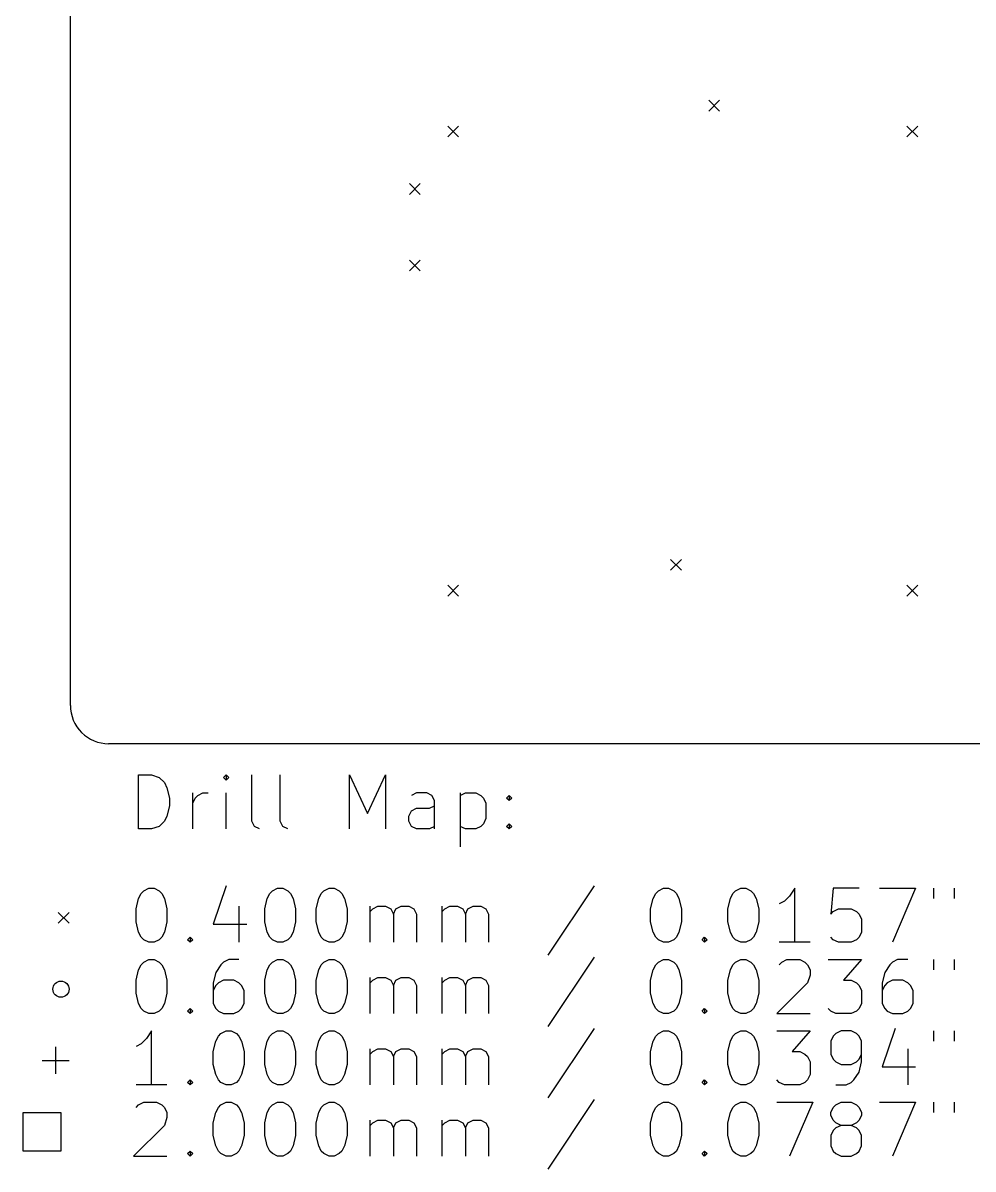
# Model space of a CAD drawing. Extents: x 72.6 to 142.4, y -98.9 to -13.5.
# Drawn here: x 72.62 to 107.79, y -98.63 to -56.18 of the extents above; entities that cross this region are included whole.
import ezdxf

# ---------------------------------------------------------------- set-up
doc = ezdxf.new("R2010")
doc.units = 0
doc.layers.add('BLACK', color=7, linetype='CONTINUOUS')

msp = doc.modelspace()

# ---------------------------------------------------------------- linework, layer by layer
at = {"layer": 'BLACK', "linetype": 'CONTINUOUS'}
for p, q in [((74.375, -81.4583), (74.375, -17)), ((98.0088, -59.0505), (98.4088, -59.4505)), ((98.4088, -59.0505), (98.0088, -59.4505)), ((88.3416, -60.0083), (88.7416, -60.4083)), ((88.7416, -60.0083), (88.3416, -60.4083)), ((105.342, -60.0083), (105.742, -60.4083)), ((105.742, -60.0083), (105.342, -60.4083)), ((86.925, -62.1333), (87.325, -62.5333)), ((87.325, -62.1333), (86.925, -62.5333)), ((86.925, -64.9666), (87.325, -65.3666)), ((87.325, -64.9666), (86.925, -65.3666)), ((96.5921, -76.0504), (96.9921, -76.4504)), ((96.9921, -76.0504), (96.5921, -76.4504)), ((88.3416, -77.0083), (88.7416, -77.4083)), ((88.7416, -77.0083), (88.3416, -77.4083)), ((105.342, -77.0083), (105.742, -77.4083)), ((105.742, -77.0083), (105.342, -77.4083)), ((140.25, -82.875), (75.7916, -82.875)), ((76.9012, -86.0297), (76.9012, -84.0297)), ((76.9012, -84.0297), (77.3773, -84.0297)), ((77.3773, -84.0297), (77.6631, -84.125)), ((80.1392, -84.0297), (80.044, -84.125)), ((80.2345, -84.125), (80.1392, -84.0297)), ((80.1392, -84.0297), (80.1392, -84.2202)), ((81.0916, -85.744), (81.0916, -84.0297)), ((82.1392, -85.744), (82.1392, -84.0297)), ((84.7107, -86.0297), (84.7107, -84.0297)), ((84.7107, -84.0297), (85.3773, -85.4583)), ((85.3773, -85.4583), (86.044, -84.0297)), ((86.044, -84.0297), (86.044, -86.0297)), ((77.6631, -84.125), (77.8535, -84.3154)), ((77.8535, -84.3154), (77.9488, -84.5059)), ((80.044, -84.125), (80.1392, -84.2202)), ((80.1392, -84.2202), (80.2345, -84.125)), ((77.9488, -84.5059), (78.044, -84.8869)), ((78.9012, -86.0297), (78.9012, -84.6964)), ((78.9964, -84.8869), (79.0916, -84.7916)), ((79.0916, -84.7916), (79.2821, -84.6964)), ((79.2821, -84.6964), (79.4726, -84.6964)), ((80.1392, -86.0297), (80.1392, -84.6964)), ((87.1869, -84.6964), (86.9964, -84.7916)), ((87.5678, -84.6964), (87.1869, -84.6964)), ((87.7583, -84.7916), (87.5678, -84.6964)), ((87.8535, -84.9821), (87.7583, -84.7916)), ((88.8059, -84.6964), (88.8059, -86.6964)), ((88.8059, -84.7916), (88.9964, -84.6964)), ((88.9964, -84.6964), (89.3773, -84.6964)), ((89.3773, -84.6964), (89.5678, -84.7916)), ((89.5678, -84.7916), (89.6631, -84.8869)), ((90.5202, -84.8869), (90.6154, -84.7916)), ((90.6154, -84.7916), (90.7107, -84.8869)), ((90.6154, -84.7916), (90.6154, -84.9821)), ((78.044, -85.1726), (77.9488, -85.5535)), ((78.044, -84.8869), (78.044, -85.1726)), ((78.9012, -85.0773), (78.9964, -84.8869)), ((86.9964, -85.3631), (87.1869, -85.2678)), ((87.1869, -85.2678), (87.6631, -85.2678)), ((87.6631, -85.2678), (87.8535, -85.1726)), ((87.8535, -86.0297), (87.8535, -84.9821)), ((89.6631, -84.8869), (89.7583, -85.0773)), ((89.7583, -85.0773), (89.7583, -85.6488)), ((90.6154, -84.9821), (90.5202, -84.8869)), ((90.7107, -84.8869), (90.6154, -84.9821)), ((77.9488, -85.5535), (77.8535, -85.744)), ((86.9012, -85.5535), (86.9964, -85.3631)), ((86.9012, -85.744), (86.9012, -85.5535)), ((89.7583, -85.6488), (89.6631, -85.8392)), ((77.3773, -86.0297), (76.9012, -86.0297)), ((77.6631, -85.9345), (77.3773, -86.0297)), ((77.8535, -85.744), (77.6631, -85.9345)), ((81.1869, -85.9345), (81.0916, -85.744)), ((81.3773, -86.0297), (81.1869, -85.9345)), ((82.2345, -85.9345), (82.1392, -85.744)), ((82.425, -86.0297), (82.2345, -85.9345)), ((86.9964, -85.9345), (86.9012, -85.744)), ((87.1869, -86.0297), (86.9964, -85.9345)), ((87.6631, -86.0297), (87.1869, -86.0297)), ((87.8535, -85.9345), (87.6631, -86.0297)), ((88.9964, -86.0297), (88.8059, -85.9345)), ((89.3773, -86.0297), (88.9964, -86.0297)), ((89.5678, -85.9345), (89.3773, -86.0297)), ((89.6631, -85.8392), (89.5678, -85.9345)), ((90.5202, -85.9345), (90.6154, -85.8392)), ((90.6154, -86.0297), (90.5202, -85.9345)), ((90.6154, -85.8392), (90.7107, -85.9345)), ((90.6154, -85.8392), (90.6154, -86.0297)), ((90.7107, -85.9345), (90.6154, -86.0297)), ((77.0916, -88.325), (77.2821, -88.2297)), ((77.2821, -88.2297), (77.4726, -88.2297)), ((77.4726, -88.2297), (77.6631, -88.325)), ((80.1392, -88.1345), (79.6631, -89.5631)), ((81.8535, -88.325), (82.044, -88.2297)), ((82.044, -88.2297), (82.2345, -88.2297)), ((82.2345, -88.2297), (82.425, -88.325)), ((83.7583, -88.325), (83.9488, -88.2297)), ((83.9488, -88.2297), (84.1392, -88.2297)), ((84.1392, -88.2297), (84.3297, -88.325)), ((93.7583, -88.1345), (92.044, -90.7059)), ((96.1392, -88.325), (96.3297, -88.2297)), ((96.3297, -88.2297), (96.5202, -88.2297)), ((96.5202, -88.2297), (96.7107, -88.325)), ((98.9964, -88.325), (99.1869, -88.2297)), ((99.1869, -88.2297), (99.3773, -88.2297)), ((99.3773, -88.2297), (99.5678, -88.325)), ((101.187, -88.2297), (100.996, -88.5154)), ((101.187, -90.2297), (101.187, -88.2297)), ((102.615, -88.2297), (102.52, -89.1821)), ((103.568, -88.2297), (102.615, -88.2297)), ((104.33, -88.2297), (105.663, -88.2297)), ((105.663, -88.2297), (104.806, -90.2297)), ((106.33, -88.2297), (106.33, -88.6107)), ((107.092, -88.2297), (107.092, -88.6107)), ((76.8059, -88.9916), (76.9012, -88.6107)), ((76.9012, -88.6107), (76.9964, -88.4202)), ((76.9964, -88.4202), (77.0916, -88.325)), ((77.6631, -88.325), (77.7583, -88.4202)), ((77.7583, -88.4202), (77.8535, -88.6107)), ((77.8535, -88.6107), (77.9488, -88.9916)), ((81.5678, -88.9916), (81.6631, -88.6107)), ((81.6631, -88.6107), (81.7583, -88.4202)), ((81.7583, -88.4202), (81.8535, -88.325)), ((82.425, -88.325), (82.5202, -88.4202)), ((82.5202, -88.4202), (82.6154, -88.6107)), ((82.6154, -88.6107), (82.7107, -88.9916)), ((83.4726, -88.9916), (83.5678, -88.6107)), ((83.5678, -88.6107), (83.6631, -88.4202)), ((83.6631, -88.4202), (83.7583, -88.325)), ((84.3297, -88.325), (84.425, -88.4202)), ((84.425, -88.4202), (84.5202, -88.6107)), ((84.5202, -88.6107), (84.6154, -88.9916)), ((95.8535, -88.9916), (95.9488, -88.6107)), ((95.9488, -88.6107), (96.044, -88.4202)), ((96.044, -88.4202), (96.1392, -88.325)), ((96.7107, -88.325), (96.8059, -88.4202)), ((96.8059, -88.4202), (96.9012, -88.6107)), ((96.9012, -88.6107), (96.9964, -88.9916)), ((98.7107, -88.9916), (98.8059, -88.6107)), ((98.8059, -88.6107), (98.9012, -88.4202)), ((98.9012, -88.4202), (98.9964, -88.325)), ((99.5678, -88.325), (99.6631, -88.4202)), ((99.6631, -88.4202), (99.7583, -88.6107)), ((99.7583, -88.6107), (99.8535, -88.9916)), ((100.996, -88.5154), (100.806, -88.7059)), ((73.925, -89.125), (74.325, -89.525)), ((74.325, -89.125), (73.925, -89.525)), ((76.8059, -89.4678), (76.8059, -88.9916)), ((77.9488, -88.9916), (77.9488, -89.4678)), ((80.6154, -88.8964), (80.6154, -90.2297)), ((81.5678, -89.4678), (81.5678, -88.9916)), ((82.7107, -88.9916), (82.7107, -89.4678)), ((83.4726, -89.4678), (83.4726, -88.9916)), ((84.6154, -88.9916), (84.6154, -89.4678)), ((85.4726, -90.2297), (85.4726, -88.8964)), ((85.4726, -89.0869), (85.5678, -88.9916)), ((85.5678, -88.9916), (85.7583, -88.8964)), ((85.7583, -88.8964), (86.044, -88.8964)), ((86.044, -88.8964), (86.2345, -88.9916)), ((86.2345, -88.9916), (86.3297, -89.1821)), ((86.3297, -89.1821), (86.425, -88.9916)), ((86.425, -88.9916), (86.6154, -88.8964)), ((86.6154, -88.8964), (86.9012, -88.8964)), ((86.9012, -88.8964), (87.0916, -88.9916)), ((87.0916, -88.9916), (87.1869, -89.1821)), ((88.1392, -90.2297), (88.1392, -88.8964)), ((88.1392, -89.0869), (88.2345, -88.9916)), ((88.2345, -88.9916), (88.425, -88.8964)), ((88.425, -88.8964), (88.7107, -88.8964)), ((88.7107, -88.8964), (88.9012, -88.9916)), ((88.9012, -88.9916), (88.9964, -89.1821)), ((88.9964, -89.1821), (89.0916, -88.9916)), ((89.0916, -88.9916), (89.2821, -88.8964)), ((89.2821, -88.8964), (89.5678, -88.8964)), ((89.5678, -88.8964), (89.7583, -88.9916)), ((89.7583, -88.9916), (89.8535, -89.1821)), ((95.8535, -89.4678), (95.8535, -88.9916)), ((96.9964, -88.9916), (96.9964, -89.4678)), ((98.7107, -89.4678), (98.7107, -88.9916)), ((99.8535, -88.9916), (99.8535, -89.4678)), ((100.806, -88.7059), (100.615, -88.8012)), ((102.52, -89.1821), (102.615, -89.0869)), ((102.615, -89.0869), (102.806, -88.9916)), ((102.806, -88.9916), (103.282, -88.9916)), ((103.282, -88.9916), (103.473, -89.0869)), ((103.473, -89.0869), (103.568, -89.1821)), ((76.9012, -89.8488), (76.8059, -89.4678)), ((77.9488, -89.4678), (77.8535, -89.8488)), ((81.6631, -89.8488), (81.5678, -89.4678)), ((82.7107, -89.4678), (82.6154, -89.8488)), ((83.5678, -89.8488), (83.4726, -89.4678)), ((84.6154, -89.4678), (84.5202, -89.8488)), ((86.3297, -89.1821), (86.3297, -90.2297)), ((87.1869, -89.1821), (87.1869, -90.2297)), ((88.9964, -89.1821), (88.9964, -90.2297)), ((89.8535, -89.1821), (89.8535, -90.2297)), ((95.9488, -89.8488), (95.8535, -89.4678)), ((96.9964, -89.4678), (96.9012, -89.8488)), ((98.8059, -89.8488), (98.7107, -89.4678)), ((99.8535, -89.4678), (99.7583, -89.8488)), ((103.568, -89.1821), (103.663, -89.3726)), ((103.663, -89.3726), (103.663, -89.8488)), ((76.9964, -90.0392), (76.9012, -89.8488)), ((77.8535, -89.8488), (77.7583, -90.0392)), ((79.6631, -89.5631), (80.9012, -89.5631)), ((81.7583, -90.0392), (81.6631, -89.8488)), ((82.6154, -89.8488), (82.5202, -90.0392)), ((83.6631, -90.0392), (83.5678, -89.8488)), ((84.5202, -89.8488), (84.425, -90.0392)), ((96.044, -90.0392), (95.9488, -89.8488)), ((96.9012, -89.8488), (96.8059, -90.0392)), ((98.9012, -90.0392), (98.8059, -89.8488)), ((99.7583, -89.8488), (99.6631, -90.0392)), ((103.663, -89.8488), (103.568, -90.0392)), ((77.0916, -90.1345), (76.9964, -90.0392)), ((77.2821, -90.2297), (77.0916, -90.1345)), ((77.4726, -90.2297), (77.2821, -90.2297)), ((77.6631, -90.1345), (77.4726, -90.2297)), ((77.7583, -90.0392), (77.6631, -90.1345)), ((78.7107, -90.1345), (78.8059, -90.0392)), ((78.8059, -90.2297), (78.7107, -90.1345)), ((78.8059, -90.0392), (78.9012, -90.1345)), ((78.8059, -90.0392), (78.8059, -90.2297)), ((78.9012, -90.1345), (78.8059, -90.2297)), ((81.8535, -90.1345), (81.7583, -90.0392)), ((82.044, -90.2297), (81.8535, -90.1345)), ((82.2345, -90.2297), (82.044, -90.2297)), ((82.425, -90.1345), (82.2345, -90.2297)), ((82.5202, -90.0392), (82.425, -90.1345)), ((83.7583, -90.1345), (83.6631, -90.0392)), ((83.9488, -90.2297), (83.7583, -90.1345)), ((84.1392, -90.2297), (83.9488, -90.2297)), ((84.3297, -90.1345), (84.1392, -90.2297)), ((84.425, -90.0392), (84.3297, -90.1345)), ((96.1392, -90.1345), (96.044, -90.0392)), ((96.3297, -90.2297), (96.1392, -90.1345)), ((96.5202, -90.2297), (96.3297, -90.2297)), ((96.7107, -90.1345), (96.5202, -90.2297)), ((96.8059, -90.0392), (96.7107, -90.1345)), ((97.7583, -90.1345), (97.8535, -90.0392)), ((97.8535, -90.2297), (97.7583, -90.1345)), ((97.8535, -90.0392), (97.9488, -90.1345)), ((97.8535, -90.0392), (97.8535, -90.2297)), ((97.9488, -90.1345), (97.8535, -90.2297)), ((98.9964, -90.1345), (98.9012, -90.0392)), ((99.1869, -90.2297), (98.9964, -90.1345)), ((99.3773, -90.2297), (99.1869, -90.2297)), ((99.5678, -90.1345), (99.3773, -90.2297)), ((99.6631, -90.0392), (99.5678, -90.1345)), ((101.758, -90.2297), (100.615, -90.2297)), ((102.615, -90.1345), (102.52, -90.0392)), ((102.806, -90.2297), (102.615, -90.1345)), ((103.282, -90.2297), (102.806, -90.2297)), ((103.473, -90.1345), (103.282, -90.2297)), ((103.568, -90.0392), (103.473, -90.1345)), ((93.7583, -90.7745), (92.044, -93.3459)), ((76.9012, -91.2507), (76.9964, -91.0602)), ((76.9964, -91.0602), (77.0916, -90.965)), ((77.0916, -90.965), (77.2821, -90.8697)), ((77.2821, -90.8697), (77.4726, -90.8697)), ((77.4726, -90.8697), (77.6631, -90.965)), ((77.6631, -90.965), (77.7583, -91.0602)), ((77.7583, -91.0602), (77.8535, -91.2507)), ((79.9488, -91.0602), (79.7583, -91.3459)), ((80.044, -90.965), (79.9488, -91.0602)), ((80.2345, -90.8697), (80.044, -90.965)), ((80.6154, -90.8697), (80.2345, -90.8697)), ((81.6631, -91.2507), (81.7583, -91.0602)), ((81.7583, -91.0602), (81.8535, -90.965)), ((81.8535, -90.965), (82.044, -90.8697)), ((82.044, -90.8697), (82.2345, -90.8697)), ((82.2345, -90.8697), (82.425, -90.965)), ((82.425, -90.965), (82.5202, -91.0602)), ((82.5202, -91.0602), (82.6154, -91.2507)), ((83.5678, -91.2507), (83.6631, -91.0602)), ((83.6631, -91.0602), (83.7583, -90.965)), ((83.7583, -90.965), (83.9488, -90.8697)), ((83.9488, -90.8697), (84.1392, -90.8697)), ((84.1392, -90.8697), (84.3297, -90.965)), ((84.3297, -90.965), (84.425, -91.0602)), ((84.425, -91.0602), (84.5202, -91.2507)), ((95.9488, -91.2507), (96.044, -91.0602)), ((96.044, -91.0602), (96.1392, -90.965)), ((96.1392, -90.965), (96.3297, -90.8697)), ((96.3297, -90.8697), (96.5202, -90.8697)), ((96.5202, -90.8697), (96.7107, -90.965)), ((96.7107, -90.965), (96.8059, -91.0602)), ((96.8059, -91.0602), (96.9012, -91.2507)), ((98.8059, -91.2507), (98.9012, -91.0602)), ((98.9012, -91.0602), (98.9964, -90.965)), ((98.9964, -90.965), (99.1869, -90.8697)), ((99.1869, -90.8697), (99.3773, -90.8697)), ((99.3773, -90.8697), (99.5678, -90.965)), ((99.5678, -90.965), (99.6631, -91.0602)), ((99.6631, -91.0602), (99.7583, -91.2507)), ((100.615, -91.0602), (100.711, -90.965)), ((100.711, -90.965), (100.901, -90.8697)), ((100.901, -90.8697), (101.377, -90.8697)), ((101.377, -90.8697), (101.568, -90.965)), ((101.568, -90.965), (101.663, -91.0602)), ((101.663, -91.0602), (101.758, -91.2507)), ((102.425, -90.8697), (103.663, -90.8697)), ((103.663, -90.8697), (102.996, -91.6316)), ((104.711, -91.0602), (104.52, -91.3459)), ((104.806, -90.965), (104.711, -91.0602)), ((104.996, -90.8697), (104.806, -90.965)), ((105.377, -90.8697), (104.996, -90.8697)), ((106.33, -90.8697), (106.33, -91.2507)), ((107.092, -90.8697), (107.092, -91.2507)), ((76.8059, -91.6316), (76.9012, -91.2507)), ((76.8059, -92.1078), (76.8059, -91.6316)), ((77.8535, -91.2507), (77.9488, -91.6316)), ((77.9488, -91.6316), (77.9488, -92.1078)), ((79.7583, -91.3459), (79.6631, -91.7269)), ((80.044, -91.6316), (79.8535, -91.7269)), ((80.425, -91.6316), (80.044, -91.6316)), ((80.6154, -91.7269), (80.425, -91.6316)), ((81.5678, -91.6316), (81.6631, -91.2507)), ((81.5678, -92.1078), (81.5678, -91.6316)), ((82.6154, -91.2507), (82.7107, -91.6316)), ((82.7107, -91.6316), (82.7107, -92.1078)), ((83.4726, -91.6316), (83.5678, -91.2507)), ((83.4726, -92.1078), (83.4726, -91.6316)), ((84.5202, -91.2507), (84.6154, -91.6316)), ((84.6154, -91.6316), (84.6154, -92.1078)), ((85.4726, -92.8697), (85.4726, -91.5364)), ((85.4726, -91.7269), (85.5678, -91.6316)), ((85.5678, -91.6316), (85.7583, -91.5364)), ((85.7583, -91.5364), (86.044, -91.5364)), ((86.044, -91.5364), (86.2345, -91.6316)), ((86.2345, -91.6316), (86.3297, -91.8221)), ((86.3297, -91.8221), (86.425, -91.6316)), ((86.425, -91.6316), (86.6154, -91.5364)), ((86.6154, -91.5364), (86.9012, -91.5364)), ((86.9012, -91.5364), (87.0916, -91.6316)), ((87.0916, -91.6316), (87.1869, -91.8221)), ((88.1392, -92.8697), (88.1392, -91.5364)), ((88.1392, -91.7269), (88.2345, -91.6316)), ((88.2345, -91.6316), (88.425, -91.5364)), ((88.425, -91.5364), (88.7107, -91.5364)), ((88.7107, -91.5364), (88.9012, -91.6316)), ((88.9012, -91.6316), (88.9964, -91.8221)), ((88.9964, -91.8221), (89.0916, -91.6316)), ((89.0916, -91.6316), (89.2821, -91.5364)), ((89.2821, -91.5364), (89.5678, -91.5364)), ((89.5678, -91.5364), (89.7583, -91.6316)), ((89.7583, -91.6316), (89.8535, -91.8221)), ((95.8535, -91.6316), (95.9488, -91.2507)), ((95.8535, -92.1078), (95.8535, -91.6316)), ((96.9012, -91.2507), (96.9964, -91.6316)), ((96.9964, -91.6316), (96.9964, -92.1078)), ((98.7107, -91.6316), (98.8059, -91.2507)), ((98.7107, -92.1078), (98.7107, -91.6316)), ((99.7583, -91.2507), (99.8535, -91.6316)), ((99.8535, -91.6316), (99.8535, -92.1078)), ((101.758, -91.4412), (101.663, -91.7269)), ((101.758, -91.2507), (101.758, -91.4412)), ((102.996, -91.6316), (103.282, -91.6316)), ((103.282, -91.6316), (103.473, -91.7269)), ((104.52, -91.3459), (104.425, -91.7269)), ((104.806, -91.6316), (104.615, -91.7269)), ((105.187, -91.6316), (104.806, -91.6316)), ((105.377, -91.7269), (105.187, -91.6316)), ((79.6631, -91.7269), (79.6631, -92.4888)), ((79.7583, -91.8221), (79.6631, -92.0126)), ((79.8535, -91.7269), (79.7583, -91.8221)), ((80.7107, -91.8221), (80.6154, -91.7269)), ((80.8059, -92.0126), (80.7107, -91.8221)), ((80.8059, -92.4888), (80.8059, -92.0126)), ((86.3297, -91.8221), (86.3297, -92.8697)), ((87.1869, -91.8221), (87.1869, -92.8697)), ((88.9964, -91.8221), (88.9964, -92.8697)), ((89.8535, -91.8221), (89.8535, -92.8697)), ((101.663, -91.7269), (100.52, -92.8697)), ((103.473, -91.7269), (103.568, -91.8221)), ((103.568, -91.8221), (103.663, -92.0126)), ((103.663, -92.0126), (103.663, -92.4888)), ((104.425, -91.7269), (104.425, -92.4888)), ((104.52, -91.8221), (104.425, -92.0126)), ((104.615, -91.7269), (104.52, -91.8221)), ((105.473, -91.8221), (105.377, -91.7269)), ((105.568, -92.0126), (105.473, -91.8221)), ((105.568, -92.4888), (105.568, -92.0126)), ((76.9012, -92.4888), (76.8059, -92.1078)), ((76.9964, -92.6792), (76.9012, -92.4888)), ((77.8535, -92.4888), (77.7583, -92.6792)), ((77.9488, -92.1078), (77.8535, -92.4888)), ((79.6631, -92.4888), (79.7583, -92.6792)), ((80.7107, -92.6792), (80.8059, -92.4888)), ((81.6631, -92.4888), (81.5678, -92.1078)), ((81.7583, -92.6792), (81.6631, -92.4888)), ((82.6154, -92.4888), (82.5202, -92.6792)), ((82.7107, -92.1078), (82.6154, -92.4888)), ((83.5678, -92.4888), (83.4726, -92.1078)), ((83.6631, -92.6792), (83.5678, -92.4888)), ((84.5202, -92.4888), (84.425, -92.6792)), ((84.6154, -92.1078), (84.5202, -92.4888)), ((95.9488, -92.4888), (95.8535, -92.1078)), ((96.044, -92.6792), (95.9488, -92.4888)), ((96.9012, -92.4888), (96.8059, -92.6792)), ((96.9964, -92.1078), (96.9012, -92.4888)), ((98.8059, -92.4888), (98.7107, -92.1078)), ((98.9012, -92.6792), (98.8059, -92.4888)), ((99.7583, -92.4888), (99.6631, -92.6792)), ((99.8535, -92.1078), (99.7583, -92.4888)), ((103.663, -92.4888), (103.568, -92.6792)), ((104.425, -92.4888), (104.52, -92.6792)), ((105.473, -92.6792), (105.568, -92.4888)), ((77.0916, -92.7745), (76.9964, -92.6792)), ((77.2821, -92.8697), (77.0916, -92.7745)), ((77.4726, -92.8697), (77.2821, -92.8697)), ((77.6631, -92.7745), (77.4726, -92.8697)), ((77.7583, -92.6792), (77.6631, -92.7745)), ((78.7107, -92.7745), (78.8059, -92.6792)), ((78.8059, -92.8697), (78.7107, -92.7745)), ((78.8059, -92.6792), (78.9012, -92.7745)), ((78.8059, -92.6792), (78.8059, -92.8697)), ((78.9012, -92.7745), (78.8059, -92.8697)), ((79.7583, -92.6792), (79.8535, -92.7745)), ((79.8535, -92.7745), (80.044, -92.8697)), ((80.044, -92.8697), (80.425, -92.8697)), ((80.425, -92.8697), (80.6154, -92.7745)), ((80.6154, -92.7745), (80.7107, -92.6792)), ((81.8535, -92.7745), (81.7583, -92.6792)), ((82.044, -92.8697), (81.8535, -92.7745)), ((82.2345, -92.8697), (82.044, -92.8697)), ((82.425, -92.7745), (82.2345, -92.8697)), ((82.5202, -92.6792), (82.425, -92.7745)), ((83.7583, -92.7745), (83.6631, -92.6792)), ((83.9488, -92.8697), (83.7583, -92.7745)), ((84.1392, -92.8697), (83.9488, -92.8697)), ((84.3297, -92.7745), (84.1392, -92.8697)), ((84.425, -92.6792), (84.3297, -92.7745)), ((96.1392, -92.7745), (96.044, -92.6792)), ((96.3297, -92.8697), (96.1392, -92.7745)), ((96.5202, -92.8697), (96.3297, -92.8697)), ((96.7107, -92.7745), (96.5202, -92.8697)), ((96.8059, -92.6792), (96.7107, -92.7745)), ((97.7583, -92.7745), (97.8535, -92.6792)), ((97.8535, -92.8697), (97.7583, -92.7745)), ((97.8535, -92.6792), (97.9488, -92.7745)), ((97.8535, -92.6792), (97.8535, -92.8697)), ((97.9488, -92.7745), (97.8535, -92.8697)), ((98.9964, -92.7745), (98.9012, -92.6792)), ((99.1869, -92.8697), (98.9964, -92.7745)), ((99.3773, -92.8697), (99.1869, -92.8697)), ((99.5678, -92.7745), (99.3773, -92.8697)), ((99.6631, -92.6792), (99.5678, -92.7745)), ((100.52, -92.8697), (101.758, -92.8697)), ((102.52, -92.7745), (102.425, -92.6792)), ((102.711, -92.8697), (102.52, -92.7745)), ((103.282, -92.8697), (102.711, -92.8697)), ((103.473, -92.7745), (103.282, -92.8697)), ((103.568, -92.6792), (103.473, -92.7745)), ((104.52, -92.6792), (104.615, -92.7745)), ((104.615, -92.7745), (104.806, -92.8697)), ((104.806, -92.8697), (105.187, -92.8697)), ((105.187, -92.8697), (105.377, -92.7745)), ((105.377, -92.7745), (105.473, -92.6792)), ((77.3773, -93.5097), (77.1869, -93.7954)), ((77.3773, -95.5097), (77.3773, -93.5097)), ((79.7583, -93.8907), (79.8535, -93.7002)), ((79.8535, -93.7002), (79.9488, -93.605)), ((79.9488, -93.605), (80.1392, -93.5097)), ((80.1392, -93.5097), (80.3297, -93.5097)), ((80.3297, -93.5097), (80.5202, -93.605)), ((80.5202, -93.605), (80.6154, -93.7002)), ((80.6154, -93.7002), (80.7107, -93.8907)), ((81.6631, -93.8907), (81.7583, -93.7002)), ((81.7583, -93.7002), (81.8535, -93.605)), ((81.8535, -93.605), (82.044, -93.5097)), ((82.044, -93.5097), (82.2345, -93.5097)), ((82.2345, -93.5097), (82.425, -93.605)), ((82.425, -93.605), (82.5202, -93.7002)), ((82.5202, -93.7002), (82.6154, -93.8907)), ((83.5678, -93.8907), (83.6631, -93.7002)), ((83.6631, -93.7002), (83.7583, -93.605)), ((83.7583, -93.605), (83.9488, -93.5097)), ((83.9488, -93.5097), (84.1392, -93.5097)), ((84.1392, -93.5097), (84.3297, -93.605)), ((84.3297, -93.605), (84.425, -93.7002)), ((84.425, -93.7002), (84.5202, -93.8907)), ((93.7583, -93.4145), (92.044, -95.9859)), ((95.9488, -93.8907), (96.044, -93.7002)), ((96.044, -93.7002), (96.1392, -93.605)), ((96.1392, -93.605), (96.3297, -93.5097)), ((96.3297, -93.5097), (96.5202, -93.5097)), ((96.5202, -93.5097), (96.7107, -93.605)), ((96.7107, -93.605), (96.8059, -93.7002)), ((96.8059, -93.7002), (96.9012, -93.8907)), ((98.8059, -93.8907), (98.9012, -93.7002)), ((98.9012, -93.7002), (98.9964, -93.605)), ((98.9964, -93.605), (99.1869, -93.5097)), ((99.1869, -93.5097), (99.3773, -93.5097)), ((99.3773, -93.5097), (99.5678, -93.605)), ((99.5678, -93.605), (99.6631, -93.7002)), ((99.6631, -93.7002), (99.7583, -93.8907)), ((100.52, -93.5097), (101.758, -93.5097)), ((101.758, -93.5097), (101.092, -94.2716)), ((102.615, -93.7002), (102.52, -93.8907)), ((102.711, -93.605), (102.615, -93.7002)), ((102.901, -93.5097), (102.711, -93.605)), ((103.282, -93.5097), (102.901, -93.5097)), ((103.473, -93.605), (103.282, -93.5097)), ((103.568, -93.7002), (103.473, -93.605)), ((103.663, -93.8907), (103.568, -93.7002)), ((104.901, -93.4145), (104.425, -94.8431)), ((106.33, -93.5097), (106.33, -93.8907)), ((107.092, -93.5097), (107.092, -93.8907)), ((73.825, -94.105), (73.825, -95.105)), ((76.9964, -93.9859), (76.8059, -94.0812)), ((77.1869, -93.7954), (76.9964, -93.9859)), ((79.6631, -94.2716), (79.7583, -93.8907)), ((80.7107, -93.8907), (80.8059, -94.2716)), ((81.5678, -94.2716), (81.6631, -93.8907)), ((82.6154, -93.8907), (82.7107, -94.2716)), ((83.4726, -94.2716), (83.5678, -93.8907)), ((84.5202, -93.8907), (84.6154, -94.2716)), ((85.4726, -95.5097), (85.4726, -94.1764)), ((85.5678, -94.2716), (85.7583, -94.1764)), ((85.7583, -94.1764), (86.044, -94.1764)), ((86.044, -94.1764), (86.2345, -94.2716)), ((86.425, -94.2716), (86.6154, -94.1764)), ((86.6154, -94.1764), (86.9012, -94.1764)), ((86.9012, -94.1764), (87.0916, -94.2716)), ((88.1392, -95.5097), (88.1392, -94.1764)), ((88.2345, -94.2716), (88.425, -94.1764)), ((88.425, -94.1764), (88.7107, -94.1764)), ((88.7107, -94.1764), (88.9012, -94.2716)), ((89.0916, -94.2716), (89.2821, -94.1764)), ((89.2821, -94.1764), (89.5678, -94.1764)), ((89.5678, -94.1764), (89.7583, -94.2716)), ((95.8535, -94.2716), (95.9488, -93.8907)), ((96.9012, -93.8907), (96.9964, -94.2716)), ((98.7107, -94.2716), (98.8059, -93.8907)), ((99.7583, -93.8907), (99.8535, -94.2716)), ((102.52, -93.8907), (102.52, -94.3669)), ((103.663, -94.6526), (103.663, -93.8907)), ((105.377, -94.1764), (105.377, -95.5097)), ((73.325, -94.605), (74.325, -94.605)), ((79.6631, -94.7478), (79.6631, -94.2716)), ((80.8059, -94.2716), (80.8059, -94.7478)), ((81.5678, -94.7478), (81.5678, -94.2716)), ((82.7107, -94.2716), (82.7107, -94.7478)), ((83.4726, -94.7478), (83.4726, -94.2716)), ((84.6154, -94.2716), (84.6154, -94.7478)), ((85.4726, -94.3669), (85.5678, -94.2716)), ((86.2345, -94.2716), (86.3297, -94.4621)), ((86.3297, -94.4621), (86.425, -94.2716)), ((86.3297, -94.4621), (86.3297, -95.5097)), ((87.0916, -94.2716), (87.1869, -94.4621)), ((87.1869, -94.4621), (87.1869, -95.5097)), ((88.1392, -94.3669), (88.2345, -94.2716)), ((88.9012, -94.2716), (88.9964, -94.4621)), ((88.9964, -94.4621), (89.0916, -94.2716)), ((88.9964, -94.4621), (88.9964, -95.5097)), ((89.7583, -94.2716), (89.8535, -94.4621)), ((89.8535, -94.4621), (89.8535, -95.5097)), ((95.8535, -94.7478), (95.8535, -94.2716)), ((96.9964, -94.2716), (96.9964, -94.7478)), ((98.7107, -94.7478), (98.7107, -94.2716)), ((99.8535, -94.2716), (99.8535, -94.7478)), ((101.092, -94.2716), (101.377, -94.2716)), ((101.377, -94.2716), (101.568, -94.3669)), ((101.568, -94.3669), (101.663, -94.4621)), ((101.663, -94.4621), (101.758, -94.6526)), ((102.52, -94.3669), (102.615, -94.5573)), ((102.615, -94.5573), (102.711, -94.6526)), ((103.473, -94.6526), (103.568, -94.5573)), ((103.568, -94.5573), (103.663, -94.3669)), ((79.7583, -95.1288), (79.6631, -94.7478)), ((80.8059, -94.7478), (80.7107, -95.1288)), ((81.6631, -95.1288), (81.5678, -94.7478)), ((82.7107, -94.7478), (82.6154, -95.1288)), ((83.5678, -95.1288), (83.4726, -94.7478)), ((84.6154, -94.7478), (84.5202, -95.1288)), ((95.9488, -95.1288), (95.8535, -94.7478)), ((96.9964, -94.7478), (96.9012, -95.1288)), ((98.8059, -95.1288), (98.7107, -94.7478)), ((99.8535, -94.7478), (99.7583, -95.1288)), ((101.758, -94.6526), (101.758, -95.1288)), ((102.711, -94.6526), (102.901, -94.7478)), ((102.901, -94.7478), (103.282, -94.7478)), ((103.282, -94.7478), (103.473, -94.6526)), ((103.377, -95.3192), (103.568, -95.0335)), ((103.568, -95.0335), (103.663, -94.6526)), ((104.425, -94.8431), (105.663, -94.8431)), ((78.7107, -95.4145), (78.8059, -95.3192)), ((78.8059, -95.5097), (78.7107, -95.4145)), ((78.8059, -95.3192), (78.9012, -95.4145)), ((78.8059, -95.3192), (78.8059, -95.5097)), ((78.9012, -95.4145), (78.8059, -95.5097)), ((79.8535, -95.3192), (79.7583, -95.1288)), ((79.9488, -95.4145), (79.8535, -95.3192)), ((80.1392, -95.5097), (79.9488, -95.4145)), ((80.5202, -95.4145), (80.3297, -95.5097)), ((80.6154, -95.3192), (80.5202, -95.4145)), ((80.7107, -95.1288), (80.6154, -95.3192)), ((81.7583, -95.3192), (81.6631, -95.1288)), ((81.8535, -95.4145), (81.7583, -95.3192)), ((82.044, -95.5097), (81.8535, -95.4145)), ((82.425, -95.4145), (82.2345, -95.5097)), ((82.5202, -95.3192), (82.425, -95.4145)), ((82.6154, -95.1288), (82.5202, -95.3192)), ((83.6631, -95.3192), (83.5678, -95.1288)), ((83.7583, -95.4145), (83.6631, -95.3192)), ((83.9488, -95.5097), (83.7583, -95.4145)), ((84.3297, -95.4145), (84.1392, -95.5097)), ((84.425, -95.3192), (84.3297, -95.4145)), ((84.5202, -95.1288), (84.425, -95.3192)), ((96.044, -95.3192), (95.9488, -95.1288)), ((96.1392, -95.4145), (96.044, -95.3192)), ((96.3297, -95.5097), (96.1392, -95.4145)), ((96.7107, -95.4145), (96.5202, -95.5097)), ((96.8059, -95.3192), (96.7107, -95.4145)), ((96.9012, -95.1288), (96.8059, -95.3192)), ((97.7583, -95.4145), (97.8535, -95.3192)), ((97.8535, -95.5097), (97.7583, -95.4145)), ((97.8535, -95.3192), (97.9488, -95.4145)), ((97.8535, -95.3192), (97.8535, -95.5097)), ((97.9488, -95.4145), (97.8535, -95.5097)), ((98.9012, -95.3192), (98.8059, -95.1288)), ((98.9964, -95.4145), (98.9012, -95.3192)), ((99.1869, -95.5097), (98.9964, -95.4145)), ((99.5678, -95.4145), (99.3773, -95.5097)), ((99.6631, -95.3192), (99.5678, -95.4145)), ((99.7583, -95.1288), (99.6631, -95.3192)), ((100.615, -95.4145), (100.52, -95.3192)), ((100.806, -95.5097), (100.615, -95.4145)), ((101.568, -95.4145), (101.377, -95.5097)), ((101.663, -95.3192), (101.568, -95.4145)), ((101.758, -95.1288), (101.663, -95.3192)), ((103.092, -95.5097), (103.282, -95.4145)), ((103.282, -95.4145), (103.377, -95.3192)), ((77.9488, -95.5097), (76.8059, -95.5097)), ((80.3297, -95.5097), (80.1392, -95.5097)), ((82.2345, -95.5097), (82.044, -95.5097)), ((84.1392, -95.5097), (83.9488, -95.5097)), ((96.5202, -95.5097), (96.3297, -95.5097)), ((99.3773, -95.5097), (99.1869, -95.5097)), ((101.377, -95.5097), (100.806, -95.5097)), ((102.711, -95.5097), (103.092, -95.5097)), ((76.8059, -96.3402), (76.9012, -96.245)), ((76.9012, -96.245), (77.0916, -96.1497)), ((77.0916, -96.1497), (77.5678, -96.1497)), ((77.5678, -96.1497), (77.7583, -96.245)), ((77.7583, -96.245), (77.8535, -96.3402)), ((77.8535, -96.3402), (77.9488, -96.5307)), ((79.7583, -96.5307), (79.8535, -96.3402)), ((79.8535, -96.3402), (79.9488, -96.245)), ((79.9488, -96.245), (80.1392, -96.1497)), ((80.1392, -96.1497), (80.3297, -96.1497)), ((80.3297, -96.1497), (80.5202, -96.245)), ((80.5202, -96.245), (80.6154, -96.3402)), ((80.6154, -96.3402), (80.7107, -96.5307)), ((81.6631, -96.5307), (81.7583, -96.3402)), ((81.7583, -96.3402), (81.8535, -96.245)), ((81.8535, -96.245), (82.044, -96.1497)), ((82.044, -96.1497), (82.2345, -96.1497)), ((82.2345, -96.1497), (82.425, -96.245)), ((82.425, -96.245), (82.5202, -96.3402)), ((82.5202, -96.3402), (82.6154, -96.5307)), ((83.5678, -96.5307), (83.6631, -96.3402)), ((83.6631, -96.3402), (83.7583, -96.245)), ((83.7583, -96.245), (83.9488, -96.1497)), ((83.9488, -96.1497), (84.1392, -96.1497)), ((84.1392, -96.1497), (84.3297, -96.245)), ((84.3297, -96.245), (84.425, -96.3402)), ((84.425, -96.3402), (84.5202, -96.5307)), ((93.7583, -96.0545), (92.044, -98.6259)), ((95.9488, -96.5307), (96.044, -96.3402)), ((96.044, -96.3402), (96.1392, -96.245)), ((96.1392, -96.245), (96.3297, -96.1497)), ((96.3297, -96.1497), (96.5202, -96.1497)), ((96.5202, -96.1497), (96.7107, -96.245)), ((96.7107, -96.245), (96.8059, -96.3402)), ((96.8059, -96.3402), (96.9012, -96.5307)), ((98.8059, -96.5307), (98.9012, -96.3402)), ((98.9012, -96.3402), (98.9964, -96.245)), ((98.9964, -96.245), (99.1869, -96.1497)), ((99.1869, -96.1497), (99.3773, -96.1497)), ((99.3773, -96.1497), (99.5678, -96.245)), ((99.5678, -96.245), (99.6631, -96.3402)), ((99.6631, -96.3402), (99.7583, -96.5307)), ((100.52, -96.1497), (101.854, -96.1497)), ((101.854, -96.1497), (100.996, -98.1497)), ((102.52, -96.5307), (102.615, -96.3402)), ((102.615, -96.3402), (102.711, -96.245)), ((102.711, -96.245), (102.901, -96.1497)), ((102.901, -96.1497), (103.282, -96.1497)), ((103.282, -96.1497), (103.473, -96.245)), ((103.473, -96.245), (103.568, -96.3402)), ((103.568, -96.3402), (103.663, -96.5307)), ((104.33, -96.1497), (105.663, -96.1497)), ((105.663, -96.1497), (104.806, -98.1497)), ((106.33, -96.1497), (106.33, -96.5307)), ((107.092, -96.1497), (107.092, -96.5307)), ((74.0321, -96.5378), (72.6179, -96.5378)), ((72.6179, -96.5378), (72.6179, -97.9521)), ((74.0321, -97.9521), (74.0321, -96.5378)), ((77.9488, -96.7212), (77.8535, -97.0069)), ((77.9488, -96.5307), (77.9488, -96.7212)), ((79.6631, -96.9116), (79.7583, -96.5307)), ((80.7107, -96.5307), (80.8059, -96.9116)), ((81.5678, -96.9116), (81.6631, -96.5307)), ((82.6154, -96.5307), (82.7107, -96.9116)), ((83.4726, -96.9116), (83.5678, -96.5307)), ((84.5202, -96.5307), (84.6154, -96.9116)), ((95.8535, -96.9116), (95.9488, -96.5307)), ((96.9012, -96.5307), (96.9964, -96.9116)), ((98.7107, -96.9116), (98.8059, -96.5307)), ((99.7583, -96.5307), (99.8535, -96.9116)), ((102.52, -96.6259), (102.52, -96.5307)), ((102.615, -96.8164), (102.52, -96.6259)), ((103.663, -96.6259), (103.568, -96.8164)), ((103.663, -96.5307), (103.663, -96.6259)), ((77.8535, -97.0069), (76.7107, -98.1497)), ((79.6631, -97.3878), (79.6631, -96.9116)), ((80.8059, -96.9116), (80.8059, -97.3878)), ((81.5678, -97.3878), (81.5678, -96.9116)), ((82.7107, -96.9116), (82.7107, -97.3878)), ((83.4726, -97.3878), (83.4726, -96.9116)), ((84.6154, -96.9116), (84.6154, -97.3878)), ((85.4726, -98.1497), (85.4726, -96.8164)), ((85.4726, -97.0069), (85.5678, -96.9116)), ((85.5678, -96.9116), (85.7583, -96.8164)), ((85.7583, -96.8164), (86.044, -96.8164)), ((86.044, -96.8164), (86.2345, -96.9116)), ((86.2345, -96.9116), (86.3297, -97.1021)), ((86.3297, -97.1021), (86.425, -96.9116)), ((86.3297, -97.1021), (86.3297, -98.1497)), ((86.425, -96.9116), (86.6154, -96.8164)), ((86.6154, -96.8164), (86.9012, -96.8164)), ((86.9012, -96.8164), (87.0916, -96.9116)), ((87.0916, -96.9116), (87.1869, -97.1021)), ((87.1869, -97.1021), (87.1869, -98.1497)), ((88.1392, -98.1497), (88.1392, -96.8164)), ((88.1392, -97.0069), (88.2345, -96.9116)), ((88.2345, -96.9116), (88.425, -96.8164)), ((88.425, -96.8164), (88.7107, -96.8164)), ((88.7107, -96.8164), (88.9012, -96.9116)), ((88.9012, -96.9116), (88.9964, -97.1021)), ((88.9964, -97.1021), (89.0916, -96.9116)), ((88.9964, -97.1021), (88.9964, -98.1497)), ((89.0916, -96.9116), (89.2821, -96.8164)), ((89.2821, -96.8164), (89.5678, -96.8164)), ((89.5678, -96.8164), (89.7583, -96.9116)), ((89.7583, -96.9116), (89.8535, -97.1021)), ((89.8535, -97.1021), (89.8535, -98.1497)), ((95.8535, -97.3878), (95.8535, -96.9116)), ((96.9964, -96.9116), (96.9964, -97.3878)), ((98.7107, -97.3878), (98.7107, -96.9116)), ((99.8535, -96.9116), (99.8535, -97.3878)), ((102.711, -96.9116), (102.615, -96.8164)), ((102.711, -97.1021), (102.615, -97.1973)), ((102.901, -97.0069), (102.711, -96.9116)), ((102.901, -97.0069), (102.711, -97.1021)), ((103.282, -97.0069), (102.901, -97.0069)), ((103.473, -96.9116), (103.282, -97.0069)), ((103.473, -97.1021), (103.282, -97.0069)), ((103.568, -96.8164), (103.473, -96.9116)), ((103.568, -97.1973), (103.473, -97.1021)), ((79.7583, -97.7688), (79.6631, -97.3878)), ((80.8059, -97.3878), (80.7107, -97.7688)), ((81.6631, -97.7688), (81.5678, -97.3878)), ((82.7107, -97.3878), (82.6154, -97.7688)), ((83.5678, -97.7688), (83.4726, -97.3878)), ((84.6154, -97.3878), (84.5202, -97.7688)), ((95.9488, -97.7688), (95.8535, -97.3878)), ((96.9964, -97.3878), (96.9012, -97.7688)), ((98.8059, -97.7688), (98.7107, -97.3878)), ((99.8535, -97.3878), (99.7583, -97.7688)), ((102.615, -97.1973), (102.52, -97.3878)), ((102.52, -97.3878), (102.52, -97.7688)), ((103.663, -97.3878), (103.568, -97.1973)), ((103.663, -97.7688), (103.663, -97.3878)), ((72.6179, -97.9521), (74.0321, -97.9521)), ((78.7107, -98.0545), (78.8059, -97.9592)), ((78.8059, -97.9592), (78.9012, -98.0545)), ((78.8059, -97.9592), (78.8059, -98.1497)), ((79.8535, -97.9592), (79.7583, -97.7688)), ((79.9488, -98.0545), (79.8535, -97.9592)), ((80.6154, -97.9592), (80.5202, -98.0545)), ((80.7107, -97.7688), (80.6154, -97.9592)), ((81.7583, -97.9592), (81.6631, -97.7688)), ((81.8535, -98.0545), (81.7583, -97.9592)), ((82.5202, -97.9592), (82.425, -98.0545)), ((82.6154, -97.7688), (82.5202, -97.9592)), ((83.6631, -97.9592), (83.5678, -97.7688)), ((83.7583, -98.0545), (83.6631, -97.9592)), ((84.425, -97.9592), (84.3297, -98.0545)), ((84.5202, -97.7688), (84.425, -97.9592)), ((96.044, -97.9592), (95.9488, -97.7688)), ((96.1392, -98.0545), (96.044, -97.9592)), ((96.8059, -97.9592), (96.7107, -98.0545)), ((96.9012, -97.7688), (96.8059, -97.9592)), ((97.7583, -98.0545), (97.8535, -97.9592)), ((97.8535, -97.9592), (97.9488, -98.0545)), ((97.8535, -97.9592), (97.8535, -98.1497)), ((98.9012, -97.9592), (98.8059, -97.7688)), ((98.9964, -98.0545), (98.9012, -97.9592)), ((99.6631, -97.9592), (99.5678, -98.0545)), ((99.7583, -97.7688), (99.6631, -97.9592)), ((102.52, -97.7688), (102.615, -97.9592)), ((102.615, -97.9592), (102.711, -98.0545)), ((103.473, -98.0545), (103.568, -97.9592)), ((103.568, -97.9592), (103.663, -97.7688)), ((76.7107, -98.1497), (77.9488, -98.1497)), ((78.8059, -98.1497), (78.7107, -98.0545)), ((78.9012, -98.0545), (78.8059, -98.1497)), ((80.1392, -98.1497), (79.9488, -98.0545)), ((80.3297, -98.1497), (80.1392, -98.1497)), ((80.5202, -98.0545), (80.3297, -98.1497)), ((82.044, -98.1497), (81.8535, -98.0545)), ((82.2345, -98.1497), (82.044, -98.1497)), ((82.425, -98.0545), (82.2345, -98.1497)), ((83.9488, -98.1497), (83.7583, -98.0545)), ((84.1392, -98.1497), (83.9488, -98.1497)), ((84.3297, -98.0545), (84.1392, -98.1497)), ((96.3297, -98.1497), (96.1392, -98.0545)), ((96.5202, -98.1497), (96.3297, -98.1497)), ((96.7107, -98.0545), (96.5202, -98.1497)), ((97.8535, -98.1497), (97.7583, -98.0545)), ((97.9488, -98.0545), (97.8535, -98.1497)), ((99.1869, -98.1497), (98.9964, -98.0545)), ((99.3773, -98.1497), (99.1869, -98.1497)), ((99.5678, -98.0545), (99.3773, -98.1497)), ((102.711, -98.0545), (102.901, -98.1497)), ((102.901, -98.1497), (103.282, -98.1497)), ((103.282, -98.1497), (103.473, -98.0545))]:
    msp.add_line(p, q, dxfattribs=at)
at = {"layer": 'BLACK'}
msp.add_circle((74.025, -91.965), 0.3, dxfattribs=at)
msp.add_arc((75.7916, -81.4583), 1.4167, -180, -89.9987, dxfattribs=at)

doc.saveas('drawing.dxf')
